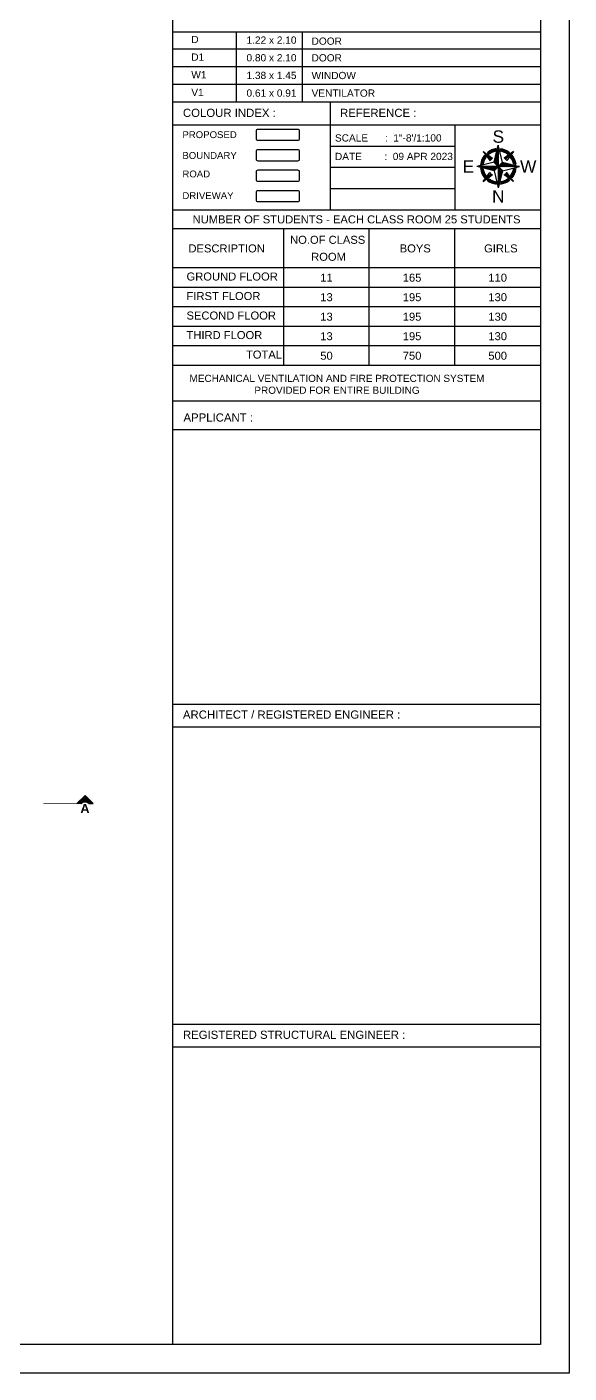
# Model space of a CAD drawing. Header units: metres. Extents: x -1744 to -758, y -4183 to -3914.
# Drawn here: x -782 to -758.3, y -4172.8 to -4114 of the extents above; entities that cross this region are included whole.
import ezdxf
from ezdxf.enums import TextEntityAlignment as Align

# ---------------------------------------------------------------- set-up
doc = ezdxf.new("R2010")
doc.units = ezdxf.units.M
doc.linetypes.add('HIDDEN', pattern=[0.375, 0.25, -0.125])
doc.layers.add('A_---WALLS', color=255, linetype='Continuous', lineweight=30)
for name, color, linetype in [('FRAME 025', 7, 'Continuous'), ('LIN', 4, 'Continuous'), ('TEXT', 7, 'Continuous'), ('TEXT NOTES', 200, 'Continuous'), ('WALL', 7, 'Continuous')]:
    doc.layers.add(name, color=color, linetype=linetype)
doc.styles.add('KK', font='arial.ttf', dxfattribs={"width": 0.75})
doc.styles.get("Standard").update_dxf_attribs({"font": 'arial.ttf'})
doc.styles.add('TITLE', font='arialbd.ttf')

# ---------------------------------------------------------------- blocks, each defined once
blk = doc.blocks.new('A$C4A2725A6')
for p, q in [((-16.066, 12.985), (0, 12.985)), ((-16.066, 12), (0, 12))]:
    blk.add_line(p, q)
at = {"layer": 'TEXT', "style": 'KK'}
blk.add_text('REGISTERED STRUCTURAL ENGINEER :', height=0.35556, dxfattribs=at).set_placement((-15.618, 12.351))
blk = doc.blocks.new('A$C46BB71CF')
at = {"layer": 'LIN', "color": 1, "linetype": 'Continuous', "ltscale": 0.5}
for p, q in [((-0.14, 0.14), (0, 0.713)), ((-0.14, 0.14), (0, 0.713)), ((-0.134, 0.134), (0, 0.68)), ((-0.134, 0.134), (0, 0.68)), ((-0.127, 0.127), (0, 0.648)), ((-0.127, 0.127), (0, 0.648)), ((-0.121, 0.121), (0, 0.615)), ((-0.121, 0.121), (0, 0.615)), ((-0.114, 0.114), (0, 0.582)), ((-0.114, 0.114), (0, 0.582)), ((-0.108, 0.108), (0, 0.549)), ((-0.108, 0.108), (0, 0.549)), ((-0.101, 0.101), (0, 0.517)), ((-0.101, 0.101), (0, 0.517)), ((-0.095, 0.095), (0, 0.484)), ((-0.095, 0.095), (0, 0.484)), ((-0.089, 0.089), (0, 0.451)), ((-0.089, 0.089), (0, 0.451)), ((-0.082, 0.082), (0, 0.419)), ((-0.076, 0.076), (0, 0.386)), ((-0.076, 0.076), (0, 0.386)), ((-0.069, 0.069), (0, 0.353)), ((-0.069, 0.069), (0, 0.353)), ((-0.063, 0.063), (0, 0.32)), ((-0.063, 0.063), (0, 0.32)), ((-0.057, 0.057), (0, 0.288)), ((-0.05, 0.05), (0, 0.255)), ((-0.044, 0.044), (0, 0.222)), ((-0.044, 0.044), (0, 0.222)), ((-0.037, 0.037), (0, 0.19)), ((-0.031, 0.031), (0, 0.157)), ((-0.024, 0.024), (0, 0.124)), ((-0.018, 0.018), (0, 0.091)), ((-0.012, 0.012), (0, 0.059)), ((-0.005, 0.005), (0, 0.026))]:
    blk.add_line(p, q, dxfattribs=at)
blk = doc.blocks.new('A$C77C2226A')
at = {"lineweight": -2}
for p, q in [((1.425, 2.518), (1.41, 2.507)), ((1.41, 2.507), (1.432, 2.468)), ((1.441, 2.53), (1.425, 2.518)), ((1.432, 2.468), (1.465, 2.419)), ((1.457, 2.541), (1.441, 2.53)), ((1.473, 2.551), (1.457, 2.541)), ((1.49, 2.561), (1.473, 2.551)), ((1.507, 2.571), (1.49, 2.561)), ((1.524, 2.58), (1.507, 2.571)), ((1.541, 2.589), (1.524, 2.58)), ((1.559, 2.598), (1.541, 2.589)), ((1.577, 2.606), (1.559, 2.598)), ((1.594, 2.614), (1.577, 2.606)), ((1.613, 2.62), (1.594, 2.614)), ((1.631, 2.627), (1.613, 2.62)), ((1.65, 2.633), (1.631, 2.627)), ((1.669, 2.639), (1.65, 2.633)), ((1.689, 2.645), (1.669, 2.639)), ((1.708, 2.649), (1.689, 2.645)), ((1.728, 2.654), (1.708, 2.649)), ((1.748, 2.658), (1.728, 2.654)), ((1.769, 2.661), (1.748, 2.658)), ((1.794, 2.665), (1.769, 2.661))]:
    blk.add_line(p, q, dxfattribs=at)
at = {"layer": 'FRAME 025', "color": 7, "lineweight": -3}
for p, q in [((1.703, 1.711), (2.069, 2.077)), ((2.069, 1.711), (1.703, 2.077))]:
    blk.add_line(p, q, dxfattribs=at)
at = {"layer": 'LIN', "color": 7, "linetype": 'Continuous', "ltscale": 0.5}
for p, q in [((1.228, 2.548), (1.626, 2.26)), ((1.228, 2.548), (1.516, 2.15)), ((1.566, 2.21), (1.228, 2.548)), ((1.228, 2.548), (1.626, 2.26)), ((1.228, 2.548), (1.516, 2.15)), ((1.566, 2.21), (1.228, 2.548)), ((1.271, 2.505), (1.618, 2.254)), ((1.271, 2.505), (1.618, 2.254)), ((1.285, 2.385), (1.348, 2.298)), ((1.314, 2.461), (1.609, 2.248)), ((1.314, 2.461), (1.609, 2.248)), ((1.358, 2.418), (1.601, 2.242)), ((1.358, 2.418), (1.601, 2.242)), ((1.401, 2.375), (1.594, 2.235)), ((1.401, 2.375), (1.594, 2.235)), ((1.703, 2.077), (1.886, 2.825)), ((1.703, 2.077), (1.886, 2.825)), ((1.767, 2.556), (1.794, 2.665)), ((1.886, 2.825), (1.886, 0.962)), ((2.069, 2.077), (1.886, 2.825)), ((2.069, 2.077), (1.886, 2.825)), ((2.005, 2.556), (1.979, 2.665)), ((2.545, 2.552), (2.147, 2.264)), ((2.545, 2.552), (2.147, 2.264)), ((2.502, 2.509), (2.155, 2.258)), ((2.458, 2.466), (2.163, 2.252)), ((2.415, 2.422), (2.171, 2.246)), ((2.371, 2.379), (2.179, 2.239)), ((2.206, 2.214), (2.545, 2.552)), ((2.206, 2.214), (2.545, 2.552)), ((2.545, 2.552), (2.257, 2.154)), ((2.545, 2.552), (2.257, 2.154)), ((2.377, 2.495), (2.29, 2.432)), ((2.487, 2.385), (2.424, 2.298)), ((1.703, 2.077), (0.954, 1.894)), ((1.703, 2.077), (0.954, 1.894)), ((1.703, 1.711), (0.954, 1.894)), ((1.703, 1.711), (0.954, 1.894)), ((1.224, 2.013), (1.115, 1.986)), ((1.224, 1.774), (1.115, 1.801)), ((1.445, 2.331), (1.586, 2.229)), ((1.445, 2.331), (1.586, 2.229)), ((1.488, 2.288), (1.579, 2.222)), ((1.488, 2.288), (1.579, 2.222)), ((2.069, 2.077), (2.818, 1.894)), ((2.069, 2.077), (2.818, 1.894)), ((2.069, 1.711), (2.818, 1.894)), ((2.069, 1.711), (2.818, 1.894)), ((2.328, 2.335), (2.186, 2.233)), ((2.284, 2.292), (2.194, 2.226)), ((2.241, 2.248), (2.201, 2.219)), ((2.241, 2.248), (2.201, 2.219)), ((2.548, 2.013), (2.657, 1.986)), ((2.548, 2.013), (2.657, 1.986)), ((2.548, 1.774), (2.657, 1.801)), ((2.548, 1.774), (2.657, 1.801)), ((1.227, 1.235), (1.516, 1.633)), ((1.227, 1.235), (1.516, 1.633)), ((1.566, 1.573), (1.227, 1.235)), ((1.566, 1.573), (1.227, 1.235)), ((1.227, 1.235), (1.625, 1.523)), ((1.227, 1.235), (1.625, 1.523)), ((1.271, 1.278), (1.617, 1.529)), ((1.271, 1.278), (1.617, 1.529)), ((1.285, 1.402), (1.348, 1.49)), ((1.285, 1.402), (1.348, 1.49)), ((1.314, 1.322), (1.609, 1.535)), ((1.314, 1.322), (1.609, 1.535)), ((1.358, 1.365), (1.601, 1.541)), ((1.358, 1.365), (1.601, 1.541)), ((1.395, 1.292), (1.482, 1.355)), ((1.395, 1.292), (1.482, 1.355)), ((1.401, 1.409), (1.593, 1.548)), ((1.401, 1.409), (1.593, 1.548)), ((1.445, 1.452), (1.586, 1.554)), ((1.445, 1.452), (1.586, 1.554)), ((1.488, 1.495), (1.579, 1.561)), ((1.488, 1.495), (1.579, 1.561)), ((1.531, 1.539), (1.571, 1.568)), ((1.531, 1.539), (1.571, 1.568)), ((1.703, 1.711), (1.886, 0.962)), ((1.703, 1.711), (1.886, 0.962)), ((1.767, 1.231), (1.794, 1.123)), ((1.767, 1.231), (1.794, 1.123)), ((2.069, 1.711), (1.886, 0.962)), ((2.069, 1.711), (1.886, 0.962)), ((2.005, 1.231), (1.979, 1.123)), ((2.005, 1.231), (1.979, 1.123)), ((2.545, 1.235), (2.147, 1.523)), ((2.545, 1.235), (2.147, 1.523)), ((2.206, 1.573), (2.545, 1.235)), ((2.206, 1.573), (2.545, 1.235)), ((2.284, 1.495), (2.219, 1.586)), ((2.284, 1.495), (2.219, 1.586)), ((2.328, 1.452), (2.225, 1.593)), ((2.328, 1.452), (2.225, 1.593)), ((2.371, 1.409), (2.232, 1.601)), ((2.371, 1.409), (2.232, 1.601)), ((2.415, 1.365), (2.238, 1.609)), ((2.415, 1.365), (2.238, 1.609)), ((2.458, 1.322), (2.244, 1.617)), ((2.458, 1.322), (2.244, 1.617)), ((2.502, 1.278), (2.251, 1.625)), ((2.502, 1.278), (2.251, 1.625)), ((2.545, 1.235), (2.257, 1.633)), ((2.545, 1.235), (2.257, 1.633)), ((2.377, 1.292), (2.29, 1.355)), ((2.377, 1.292), (2.29, 1.355)), ((2.487, 1.402), (2.424, 1.49)), ((2.487, 1.402), (2.424, 1.49))]:
    blk.add_line(p, q, dxfattribs=at)
at = {"layer": 'LIN', "color": 7, "linetype": 'Continuous'}
for p, q in [((1.268, 2.364), (1.325, 2.265)), ((1.281, 2.38), (1.337, 2.283)), ((1.41, 2.507), (1.432, 2.468)), ((1.425, 2.518), (1.477, 2.428)), ((1.441, 2.53), (1.493, 2.44)), ((1.457, 2.541), (1.509, 2.451)), ((1.473, 2.551), (1.525, 2.462)), ((1.49, 2.561), (1.542, 2.472)), ((1.507, 2.571), (1.559, 2.481)), ((1.524, 2.58), (1.576, 2.491)), ((1.541, 2.589), (1.593, 2.499)), ((1.541, 2.589), (1.593, 2.499)), ((1.559, 2.598), (1.611, 2.508)), ((1.559, 2.598), (1.611, 2.508)), ((1.577, 2.606), (1.629, 2.515)), ((1.577, 2.606), (1.629, 2.515)), ((1.595, 2.613), (1.647, 2.523)), ((1.613, 2.62), (1.665, 2.529)), ((1.631, 2.627), (1.684, 2.536)), ((1.631, 2.627), (1.684, 2.536)), ((1.65, 2.633), (1.703, 2.541)), ((1.65, 2.633), (1.703, 2.541)), ((1.669, 2.639), (1.723, 2.546)), ((1.689, 2.645), (1.743, 2.551)), ((1.708, 2.649), (1.763, 2.555)), ((1.728, 2.654), (1.772, 2.577)), ((1.748, 2.658), (1.779, 2.605)), ((1.769, 2.661), (1.786, 2.632)), ((1.789, 2.664), (1.792, 2.659)), ((1.986, 2.634), (2.035, 2.55)), ((1.992, 2.663), (2.061, 2.543)), ((1.992, 2.663), (2.061, 2.543)), ((2.003, 2.566), (2.009, 2.555)), ((2.016, 2.659), (2.088, 2.536)), ((2.016, 2.659), (2.088, 2.536)), ((2.042, 2.654), (2.116, 2.526)), ((2.067, 2.649), (2.144, 2.515)), ((2.094, 2.642), (2.175, 2.502)), ((2.121, 2.634), (2.206, 2.486)), ((2.148, 2.624), (2.24, 2.466)), ((2.148, 2.624), (2.24, 2.466)), ((2.177, 2.613), (2.276, 2.442)), ((2.177, 2.613), (2.276, 2.442)), ((2.207, 2.601), (2.3, 2.439)), ((2.207, 2.601), (2.3, 2.439)), ((2.238, 2.586), (2.316, 2.451)), ((2.238, 2.586), (2.316, 2.451)), ((2.271, 2.568), (2.332, 2.462)), ((2.305, 2.547), (2.348, 2.473)), ((2.342, 2.522), (2.364, 2.485)), ((2.476, 2.368), (2.638, 2.087)), ((2.476, 2.368), (2.638, 2.087)), ((2.491, 2.38), (2.61, 2.174)), ((2.491, 2.38), (2.61, 2.174)), ((1.117, 2.003), (1.126, 1.989)), ((1.12, 1.765), (1.31, 1.437)), ((1.12, 1.765), (1.31, 1.437)), ((1.122, 2.033), (1.145, 1.994)), ((1.123, 1.799), (1.322, 1.454)), ((1.123, 1.799), (1.322, 1.454)), ((1.128, 2.062), (1.165, 1.998)), ((1.135, 2.09), (1.185, 2.003)), ((1.142, 2.116), (1.204, 2.008)), ((1.149, 1.793), (1.335, 1.471)), ((1.149, 1.793), (1.335, 1.471)), ((1.15, 2.141), (1.224, 2.013)), ((1.159, 2.165), (1.23, 2.042)), ((1.168, 2.188), (1.236, 2.069)), ((1.175, 1.786), (1.271, 1.621)), ((1.175, 1.786), (1.271, 1.621)), ((1.177, 2.21), (1.244, 2.095)), ((1.187, 2.232), (1.252, 2.119)), ((1.187, 2.232), (1.252, 2.119)), ((1.198, 2.253), (1.261, 2.143)), ((1.198, 2.253), (1.261, 2.143)), ((1.201, 1.78), (1.236, 1.72)), ((1.208, 2.273), (1.27, 2.165)), ((1.208, 2.273), (1.27, 2.165)), ((1.22, 2.292), (1.28, 2.187)), ((1.22, 2.292), (1.28, 2.187)), ((1.231, 2.311), (1.291, 2.207)), ((1.231, 2.311), (1.291, 2.207)), ((1.243, 2.329), (1.302, 2.227)), ((1.255, 2.347), (1.313, 2.247)), ((2.426, 2.3), (2.437, 2.281)), ((2.438, 2.317), (2.624, 1.994)), ((2.438, 2.317), (2.624, 1.994)), ((2.451, 2.334), (2.651, 1.988)), ((2.451, 2.334), (2.651, 1.988)), ((2.463, 2.351), (2.651, 2.025)), ((2.463, 2.351), (2.651, 2.025)), ((2.497, 2.177), (2.598, 2.001)), ((2.497, 2.177), (2.598, 2.001)), ((2.535, 2.071), (2.572, 2.007)), ((2.535, 2.071), (2.572, 2.007)), ((2.549, 1.775), (2.623, 1.648)), ((2.549, 1.775), (2.623, 1.648)), ((2.569, 1.779), (2.631, 1.673)), ((2.569, 1.779), (2.631, 1.673)), ((2.589, 1.784), (2.638, 1.699)), ((2.589, 1.784), (2.638, 1.699)), ((2.608, 1.789), (2.644, 1.727)), ((2.608, 1.789), (2.644, 1.727)), ((2.628, 1.794), (2.65, 1.755)), ((2.628, 1.794), (2.65, 1.755)), ((2.648, 1.799), (2.655, 1.786)), ((2.648, 1.799), (2.655, 1.786)), ((1.133, 1.704), (1.297, 1.42)), ((1.133, 1.704), (1.297, 1.42)), ((1.16, 1.62), (1.285, 1.403)), ((1.16, 1.62), (1.285, 1.403)), ((1.342, 1.497), (1.347, 1.489)), ((1.342, 1.497), (1.347, 1.489)), ((1.41, 1.303), (1.432, 1.263)), ((1.41, 1.303), (1.432, 1.263)), ((1.425, 1.314), (1.469, 1.238)), ((1.425, 1.314), (1.469, 1.238)), ((1.441, 1.326), (1.504, 1.218)), ((1.441, 1.326), (1.504, 1.218)), ((1.457, 1.337), (1.536, 1.201)), ((1.457, 1.337), (1.536, 1.201)), ((1.473, 1.349), (1.567, 1.186)), ((1.473, 1.349), (1.567, 1.186)), ((1.498, 1.344), (1.597, 1.173)), ((1.498, 1.344), (1.597, 1.173)), ((1.534, 1.32), (1.625, 1.162)), ((1.534, 1.32), (1.625, 1.162)), ((1.568, 1.301), (1.653, 1.153)), ((1.568, 1.301), (1.653, 1.153)), ((1.599, 1.285), (1.68, 1.145)), ((1.599, 1.285), (1.68, 1.145)), ((1.63, 1.271), (1.706, 1.138)), ((1.63, 1.271), (1.706, 1.138)), ((1.658, 1.26), (1.732, 1.133)), ((1.658, 1.26), (1.732, 1.133)), ((1.686, 1.251), (1.757, 1.128)), ((1.686, 1.251), (1.757, 1.128)), ((1.713, 1.243), (1.782, 1.124)), ((1.713, 1.243), (1.782, 1.124)), ((1.739, 1.237), (1.785, 1.157)), ((1.739, 1.237), (1.785, 1.157)), ((1.765, 1.232), (1.769, 1.225)), ((1.765, 1.232), (1.769, 1.225)), ((1.994, 1.184), (2.025, 1.13)), ((1.994, 1.184), (2.025, 1.13)), ((2, 1.211), (2.045, 1.134)), ((2, 1.211), (2.045, 1.134)), ((2.011, 1.232), (2.065, 1.138)), ((2.011, 1.232), (2.065, 1.138)), ((2.031, 1.236), (2.085, 1.143)), ((2.031, 1.236), (2.085, 1.143)), ((2.051, 1.241), (2.104, 1.148)), ((2.051, 1.241), (2.104, 1.148)), ((2.07, 1.246), (2.123, 1.154)), ((2.07, 1.246), (2.123, 1.154)), ((2.089, 1.252), (2.142, 1.16)), ((2.089, 1.252), (2.142, 1.16)), ((2.108, 1.258), (2.16, 1.167)), ((2.108, 1.258), (2.16, 1.167)), ((2.126, 1.265), (2.179, 1.174)), ((2.126, 1.265), (2.179, 1.174)), ((2.145, 1.272), (2.197, 1.182)), ((2.145, 1.272), (2.197, 1.182)), ((2.163, 1.28), (2.215, 1.19)), ((2.163, 1.28), (2.215, 1.19)), ((2.18, 1.288), (2.232, 1.198)), ((2.18, 1.288), (2.232, 1.198)), ((2.198, 1.297), (2.249, 1.207)), ((2.198, 1.297), (2.249, 1.207)), ((2.215, 1.306), (2.266, 1.217)), ((2.215, 1.306), (2.266, 1.217)), ((2.231, 1.316), (2.283, 1.226)), ((2.231, 1.316), (2.283, 1.226)), ((2.248, 1.326), (2.3, 1.236)), ((2.248, 1.326), (2.3, 1.236)), ((2.264, 1.337), (2.316, 1.247)), ((2.264, 1.337), (2.316, 1.247)), ((2.28, 1.348), (2.332, 1.258)), ((2.28, 1.348), (2.332, 1.258)), ((2.304, 1.345), (2.348, 1.269)), ((2.304, 1.345), (2.348, 1.269)), ((2.343, 1.317), (2.364, 1.281)), ((2.343, 1.317), (2.364, 1.281)), ((2.436, 1.505), (2.492, 1.408)), ((2.436, 1.505), (2.492, 1.408)), ((2.448, 1.523), (2.505, 1.425)), ((2.448, 1.523), (2.505, 1.425)), ((2.46, 1.542), (2.518, 1.442)), ((2.46, 1.542), (2.518, 1.442)), ((2.471, 1.561), (2.53, 1.459)), ((2.471, 1.561), (2.53, 1.459)), ((2.482, 1.581), (2.542, 1.477)), ((2.482, 1.581), (2.542, 1.477)), ((2.492, 1.602), (2.553, 1.496)), ((2.492, 1.602), (2.553, 1.496)), ((2.502, 1.623), (2.564, 1.516)), ((2.502, 1.623), (2.564, 1.516)), ((2.512, 1.646), (2.575, 1.536)), ((2.512, 1.646), (2.575, 1.536)), ((2.521, 1.669), (2.586, 1.557)), ((2.521, 1.669), (2.586, 1.557)), ((2.529, 1.694), (2.596, 1.578)), ((2.529, 1.694), (2.596, 1.578)), ((2.536, 1.72), (2.605, 1.6)), ((2.543, 1.747), (2.614, 1.624)), ((2.543, 1.747), (2.614, 1.624)), ((1.98, 1.13), (1.984, 1.123)), ((1.98, 1.13), (1.984, 1.123)), ((1.987, 1.157), (2.005, 1.126)), ((1.987, 1.157), (2.005, 1.126))]:
    blk.add_line(p, q, dxfattribs=at)
at = {"layer": 'LIN', "color": 1, "linetype": 'Continuous', "ltscale": 0.5}
for p, q in [((1.711, 2.069), (1.886, 2.784)), ((1.711, 2.069), (1.886, 2.784)), ((1.719, 2.061), (1.886, 2.744)), ((1.719, 2.061), (1.886, 2.744)), ((1.727, 2.053), (1.886, 2.703)), ((1.727, 2.053), (1.886, 2.703)), ((1.735, 2.044), (1.886, 2.662)), ((1.735, 2.044), (1.886, 2.662)), ((1.743, 2.036), (1.886, 2.621)), ((1.743, 2.036), (1.886, 2.621)), ((1.751, 2.028), (1.886, 2.58)), ((1.751, 2.028), (1.886, 2.58)), ((1.759, 2.02), (1.886, 2.539)), ((1.759, 2.02), (1.886, 2.539)), ((1.767, 2.012), (1.886, 2.498)), ((1.767, 2.012), (1.886, 2.498)), ((1.775, 2.004), (1.886, 2.457)), ((1.775, 2.004), (1.886, 2.457)), ((1.783, 1.996), (1.886, 2.417)), ((1.783, 1.996), (1.886, 2.417)), ((1.791, 1.988), (1.886, 2.376)), ((1.791, 1.988), (1.886, 2.376)), ((1.886, 2.825), (1.886, 0.962)), ((2.818, 1.894), (0.954, 1.894)), ((1.711, 1.719), (0.995, 1.894)), ((1.711, 1.719), (0.995, 1.894)), ((1.719, 1.727), (1.036, 1.894)), ((1.719, 1.727), (1.036, 1.894)), ((1.727, 1.735), (1.077, 1.894)), ((1.727, 1.735), (1.077, 1.894)), ((1.735, 1.743), (1.118, 1.894)), ((1.735, 1.743), (1.118, 1.894)), ((1.743, 1.751), (1.159, 1.894)), ((1.743, 1.751), (1.159, 1.894)), ((1.751, 1.759), (1.2, 1.894)), ((1.751, 1.759), (1.2, 1.894)), ((1.759, 1.767), (1.24, 1.894)), ((1.759, 1.767), (1.24, 1.894)), ((1.767, 1.775), (1.281, 1.894)), ((1.767, 1.775), (1.281, 1.894)), ((1.775, 1.783), (1.322, 1.894)), ((1.775, 1.783), (1.322, 1.894)), ((1.783, 1.791), (1.363, 1.894)), ((1.791, 1.799), (1.404, 1.894)), ((1.791, 1.799), (1.404, 1.894)), ((1.799, 1.807), (1.445, 1.894)), ((1.799, 1.807), (1.445, 1.894)), ((1.807, 1.815), (1.486, 1.894)), ((1.807, 1.815), (1.486, 1.894)), ((1.815, 1.823), (1.527, 1.894)), ((1.824, 1.831), (1.567, 1.894)), ((1.832, 1.839), (1.608, 1.894)), ((1.832, 1.839), (1.608, 1.894)), ((1.84, 1.847), (1.649, 1.894)), ((1.848, 1.855), (1.69, 1.894)), ((1.886, 1.894), (1.703, 2.077)), ((1.886, 1.894), (1.703, 1.711)), ((1.856, 1.863), (1.731, 1.894)), ((1.864, 1.871), (1.772, 1.894)), ((1.799, 1.98), (1.886, 2.335)), ((1.799, 1.98), (1.886, 2.335)), ((1.807, 1.972), (1.886, 2.294)), ((1.807, 1.972), (1.886, 2.294)), ((1.872, 1.879), (1.813, 1.894)), ((1.815, 1.964), (1.886, 2.253)), ((1.815, 1.964), (1.886, 2.253)), ((1.824, 1.956), (1.886, 2.212)), ((1.832, 1.948), (1.886, 2.171)), ((1.84, 1.94), (1.886, 2.13)), ((1.848, 1.932), (1.886, 2.09)), ((1.88, 1.887), (1.854, 1.894)), ((1.856, 1.924), (1.886, 2.049)), ((1.864, 1.916), (1.886, 2.008)), ((1.872, 1.908), (1.886, 1.967)), ((1.88, 1.9), (1.886, 1.926)), ((1.886, 1.894), (2.069, 2.077)), ((1.886, 1.894), (2.069, 1.711)), ((1.892, 1.887), (1.886, 1.861)), ((1.901, 1.879), (1.886, 1.82)), ((1.909, 1.871), (1.886, 1.779)), ((1.917, 1.863), (1.886, 1.738)), ((1.925, 1.855), (1.886, 1.698)), ((1.933, 1.847), (1.886, 1.657)), ((1.933, 1.847), (1.886, 1.657)), ((1.941, 1.839), (1.886, 1.616)), ((1.941, 1.839), (1.886, 1.616)), ((1.949, 1.831), (1.886, 1.575)), ((1.949, 1.831), (1.886, 1.575)), ((1.957, 1.823), (1.886, 1.534)), ((1.957, 1.823), (1.886, 1.534)), ((1.965, 1.815), (1.886, 1.493)), ((1.965, 1.815), (1.886, 1.493)), ((1.973, 1.807), (1.886, 1.452)), ((1.973, 1.807), (1.886, 1.452)), ((1.981, 1.799), (1.886, 1.411)), ((1.981, 1.799), (1.886, 1.411)), ((1.989, 1.791), (1.886, 1.371)), ((1.989, 1.791), (1.886, 1.371)), ((1.997, 1.783), (1.886, 1.33)), ((1.997, 1.783), (1.886, 1.33)), ((2.005, 1.775), (1.886, 1.289)), ((2.005, 1.775), (1.886, 1.289)), ((2.013, 1.767), (1.886, 1.248)), ((2.013, 1.767), (1.886, 1.248)), ((2.021, 1.759), (1.886, 1.207)), ((2.021, 1.759), (1.886, 1.207)), ((2.029, 1.751), (1.886, 1.166)), ((2.029, 1.751), (1.886, 1.166)), ((2.037, 1.743), (1.886, 1.125)), ((2.037, 1.743), (1.886, 1.125)), ((2.045, 1.735), (1.886, 1.084)), ((2.045, 1.735), (1.886, 1.084)), ((2.053, 1.727), (1.886, 1.044)), ((2.053, 1.727), (1.886, 1.044)), ((2.061, 1.719), (1.886, 1.003)), ((2.061, 1.719), (1.886, 1.003))]:
    blk.add_line(p, q, dxfattribs=at)
at = {"layer": 'LIN', "color": 7, "ltscale": 0.5}
blk.add_line((1.886, 2.825), (1.886, 0.962), dxfattribs=at)
at = {"layer": 'LIN', "color": 7, "linetype": 'Continuous', "ltscale": 0.5}
for centre, radius, start, end in [((1.886, 1.894), 0.776, 140.75673, 173.15063), ((1.886, 1.894), 0.776, 140.75673, 173.15063), ((1.886, 1.894), 0.673, 100.1986, 128.72291), ((1.886, 1.894), 0.776, 50.75673, 83.15063), ((1.886, 1.894), 0.776, 50.75673, 83.15063), ((1.886, 1.894), 0.673, 53.10613, 79.8014), ((1.886, 1.894), 0.776, 6.84937, 39.24327), ((1.886, 1.894), 0.776, 6.84937, 39.24327), ((1.886, 1.894), 0.776, 186.84937, 219.24327), ((1.886, 1.894), 0.776, 186.84937, 219.24327), ((1.886, 1.894), 0.673, 143.10613, 169.8014), ((1.886, 1.894), 0.673, 143.10613, 169.8014), ((1.886, 1.894), 0.673, 190.1986, 216.89387), ((1.886, 1.894), 0.673, 190.1986, 216.89387), ((1.255, 2.521), 0.453, 305.12911, 324.87089), ((1.255, 2.521), 0.453, 305.12911, 324.87089), ((1.886, 1.889), 0.453, 125.12911, 144.87089), ((1.886, 1.889), 0.453, 125.12911, 144.87089), ((1.886, 1.894), 0.453, 35.12911, 54.87089), ((1.886, 1.894), 0.453, 35.12911, 54.87089), ((1.886, 1.894), 0.673, 10.1986, 36.89387), ((1.886, 1.894), 0.673, 10.1986, 36.89387), ((1.886, 1.894), 0.673, 323.10613, 349.8014), ((1.886, 1.894), 0.673, 323.10613, 349.8014), ((1.886, 1.894), 0.776, 320.75673, 353.15063), ((1.886, 1.894), 0.776, 320.75673, 353.15063), ((1.886, 1.894), 0.776, 230.75673, 263.15063), ((1.886, 1.894), 0.776, 230.75673, 263.15063), ((1.886, 1.894), 0.673, 233.10613, 259.8014), ((1.886, 1.894), 0.673, 233.10613, 259.8014), ((1.886, 1.894), 0.453, 215.12911, 234.87089), ((1.886, 1.894), 0.453, 215.12911, 234.87089), ((1.886, 1.894), 0.776, 276.84937, 309.24327), ((1.886, 1.894), 0.776, 276.84937, 309.24327), ((1.886, 1.894), 0.673, 280.1986, 306.89387), ((1.886, 1.894), 0.673, 280.1986, 306.89387), ((1.886, 1.894), 0.453, 305.12911, 324.87089), ((1.886, 1.894), 0.453, 305.12911, 324.87089)]:
    blk.add_arc(centre, radius, start, end, dxfattribs=at)
at = {"layer": 'TEXT', "color": 3, "xscale": 1.249567045383437, "yscale": 1.249567045383437, "zscale": 1.249567045383437}
for rotation in [89.99999999986493, 270]:
    blk.add_blockref('A$C46BB71CF', (1.886, 1.894), dxfattribs=dict(at, rotation=rotation))
for s, p in [('S', (1.886, 3.2)), ('E', (0.579, 1.894)), ('W', (3.193, 1.894)), ('N', (1.886, 0.587))]:
    blk.add_text(s, height=0.54).set_placement(p, align=Align.MIDDLE_CENTER)
blk = doc.blocks.new('A$C0E13561B')
at = {"ltscale": 0.25}
blk.add_hatch(color=256, dxfattribs=at).paths.add_polyline_path([(0, 0), (-5, -5), (-2.5, -5, -0.412919), (2.5, -5), (5, -5)])
for points in [[(-2.5, -5), (-5, -5), (0, 0)], [(2.5, -5), (5, -5), (0, 0)]]:
    blk.add_lwpolyline(points, dxfattribs=at)
blk.add_arc((0, -7.51), 3.54, 45.12663, 134.87337, dxfattribs=at)
blk = doc.blocks.new('A$C1C9B1590')
for p, q in [((829.838, 11.395), (829.838, 95.895)), ((845.898, 68.706), (829.838, 68.706)), ((845.898, 65.643), (829.838, 65.643)), ((845.898, 65.643), (829.838, 65.643)), ((836.711, 65.643), (836.711, 60.944)), ((829.838, 64.658), (845.898, 64.658)), ((842.172, 60.944), (842.172, 64.658)), ((829.838, 60.944), (845.898, 60.944)), ((845.898, 54.148), (829.838, 54.148)), ((829.838, 52.607), (845.898, 52.607)), ((829.838, 51.353), (845.898, 51.353)), ((829.838, 39.358), (845.898, 39.358)), ((829.838, 38.374), (845.898, 38.374))]:
    blk.add_line(p, q)
at = {"color": 8}
for p, q in [((832.619, 65.643), (832.619, 68.706)), ((835.512, 65.643), (835.512, 68.725)), ((845.898, 67.954), (829.838, 67.954)), ((845.898, 67.184), (829.838, 67.184)), ((845.898, 66.413), (829.838, 66.413)), ((845.898, 65.643), (829.838, 65.643)), ((845.898, 65.643), (829.838, 65.643)), ((836.711, 63.73), (842.172, 63.73)), ((836.711, 62.801), (842.172, 62.801)), ((836.711, 61.873), (842.172, 61.873)), ((845.898, 60.112), (829.838, 60.112)), ((834.686, 54.148), (834.686, 60.112)), ((838.423, 54.148), (838.423, 60.112)), ((842.161, 54.148), (842.161, 60.112)), ((845.898, 58.408), (829.838, 58.408)), ((845.898, 57.556), (829.838, 57.556)), ((845.898, 56.704), (829.838, 56.704)), ((845.898, 55.852), (829.838, 55.852)), ((845.898, 55), (829.838, 55))]:
    blk.add_line(p, q, dxfattribs=at)
at = {"color": 1}
blk.add_lwpolyline([(704.169, 97.145), (847.148, 97.145), (847.148, 10.145), (704.169, 10.145)], close=True, dxfattribs=at)
for points in [[(833.551, 63.982), (835.309, 63.982, 0.414214), (835.383, 64.056), (835.383, 64.386, 0.414214), (835.309, 64.46), (833.551, 64.46, 0.414214), (833.477, 64.386), (833.477, 64.056, 0.414214)], [(833.551, 63.089), (835.309, 63.089, 0.414214), (835.383, 63.163), (835.383, 63.493, 0.414214), (835.309, 63.567), (833.551, 63.567, 0.414214), (833.477, 63.493), (833.477, 63.163, 0.414214)], [(833.551, 62.196), (835.309, 62.196, 0.414214), (835.383, 62.27), (835.383, 62.6, 0.414214), (835.309, 62.674), (833.551, 62.674, 0.414214), (833.477, 62.6), (833.477, 62.27, 0.414214)], [(833.551, 61.303), (835.309, 61.303, 0.414214), (835.383, 61.377), (835.383, 61.707, 0.414214), (835.309, 61.781), (833.551, 61.781, 0.414214), (833.477, 61.707), (833.477, 61.377, 0.414214)]]:
    blk.add_lwpolyline(points, format="xyb", close=True)
at = {"layer": 'A_---WALLS'}
blk.add_lwpolyline([(705.419, 95.895), (845.898, 95.895), (845.898, 11.395), (705.419, 11.395)], close=True, dxfattribs=at)
at = {"layer": 'TEXT NOTES', "linetype": 'HIDDEN', "ltscale": 0.75, "const_width": 0.03}
blk.add_lwpolyline([(824.188, 35.022), (825.747, 35.022)], dxfattribs=at)
at = {"layer": 'TEXT'}
blk.add_blockref('A$C77C2226A', (842.172, 60.944), dxfattribs=at)
at = {"layer": 'TEXT NOTES', "linetype": 'HIDDEN', "ltscale": 0.75, "xscale": -0.0703125, "yscale": 0.0703125, "zscale": 0.0703125}
blk.add_blockref('A$C0E13561B', (826.011, 35.374), dxfattribs=at)
at = {"layer": 'WALL', "color": 3, "xscale": 0.9996536363067492, "yscale": 0.9996536363067492, "zscale": 0.9996536363067492}
blk.add_blockref('A$C4A2725A6', (845.898, 12.395), dxfattribs=at)
at = {"layer": 'TEXT', "style": 'KK'}
for s, height, p in [('D', 0.316, (830.652, 68.227)), ('DOOR', 0.3159, (835.904, 68.154)), ('D1', 0.3159, (830.652, 67.457)), ('DOOR', 0.3159, (835.904, 67.425)), ('W1', 0.3159, (830.652, 66.686)), ('WINDOW', 0.3159, (835.904, 66.654)), ('V1', 0.3159, (830.652, 65.916)), ('VENTILATOR', 0.3159, (835.904, 65.884)), ('COLOUR INDEX :', 0.35544, (830.286, 65.003)), ('REFERENCE :', 0.35544, (837.146, 65.003)), ('PROPOSED', 0.2998, (830.263, 64.077)), ('SCALE      :  1"-8\'/1:100', 0.31594, (836.924, 63.927)), ('BOUNDARY', 0.2998, (830.263, 63.168)), ('DATE        :  09 APR 2023', 0.31594, (836.924, 63.12)), ('ROAD', 0.2998, (830.263, 62.362)), ('DRIVEWAY', 0.2998, (830.263, 61.416)), ('NO.OF CLASS ', 0.34942, (834.966, 59.461)), (' ROOM', 0.3494, (835.749, 58.72)), ('GROUND FLOOR', 0.34942, (830.443, 57.858)), ('FIRST FLOOR', 0.34942, (830.443, 57.006)), ('SECOND FLOOR', 0.34942, (830.443, 56.154)), ('THIRD FLOOR', 0.34942, (830.443, 55.301)), ('TOTAL', 0.3494, (833.039, 54.449)), ('APPLICANT :', 0.35544, (830.31, 51.699)), ('ARCHITECT / REGISTERED ENGINEER :', 0.35544, (830.286, 38.725))]:
    blk.add_text(s, height=height, dxfattribs=at).set_placement(p)
for s, p in [('1.22 x 2.10', (834.154, 68.199)), ('0.80 x 2.10', (834.154, 67.428)), ('1.38 x 1.45', (834.154, 66.658)), ('0.61 x 0.91', (834.154, 65.887))]:
    blk.add_text(s, height=0.31594, dxfattribs=at).set_placement(p, align=Align.CENTER)
for s, height, p in [('NUMBER OF STUDENTS - EACH CLASS ROOM 25 STUDENTS', 0.34942, (837.868, 60.528)), ('DESCRIPTION ', 0.34942, (832.262, 59.26)), ('BOYS', 0.3494, (840.431, 59.26)), ('GIRLS', 0.3494, (844.169, 59.26)), ('11', 0.3494, (836.555, 57.982)), ('165', 0.3494, (840.292, 57.982)), ('110', 0.3494, (844.03, 57.982)), ('13', 0.3494, (836.555, 57.13)), ('195', 0.3494, (840.292, 57.13)), ('130', 0.3494, (844.03, 57.13)), ('13', 0.3494, (836.555, 56.278)), ('195', 0.3494, (840.292, 56.278)), ('130', 0.3494, (844.03, 56.278)), ('13', 0.3494, (836.555, 55.426)), ('195', 0.3494, (840.292, 55.426)), ('130', 0.3494, (844.03, 55.426)), ('50', 0.3494, (836.555, 54.574)), ('750', 0.3494, (840.292, 54.574)), ('500', 0.3494, (844.03, 54.574))]:
    blk.add_text(s, height=height, dxfattribs=at).set_placement(p, align=Align.MIDDLE_CENTER)
at = {"layer": 'TEXT', "insert": (837.013, 53.324, 0.003), "char_height": 0.31193, "attachment_point": 5, "style": 'KK'}
blk.add_mtext_dynamic_manual_height_columns('{\\W1;MECHANICAL VENTILATION AND FIRE PROTECTION SYSTEM\\PPROVIDED FOR ENTIRE BUILDING}', width=43.39714, gutter_width=9.6, heights=[0], dxfattribs=at)
at = {"layer": 'TEXT NOTES', "linetype": 'HIDDEN', "ltscale": 0.75, "style": 'TITLE'}
blk.add_text('A', height=0.4, dxfattribs=at).set_placement((826.008, 34.8), align=Align.MIDDLE_CENTER)

msp = doc.modelspace()

# ---------------------------------------------------------------- block references
at = {"layer": 'WALL'}
msp.add_blockref('A$C1C9B1590', (-1605.48862, -4182.96317), dxfattribs=at)

doc.saveas('drawing.dxf')
